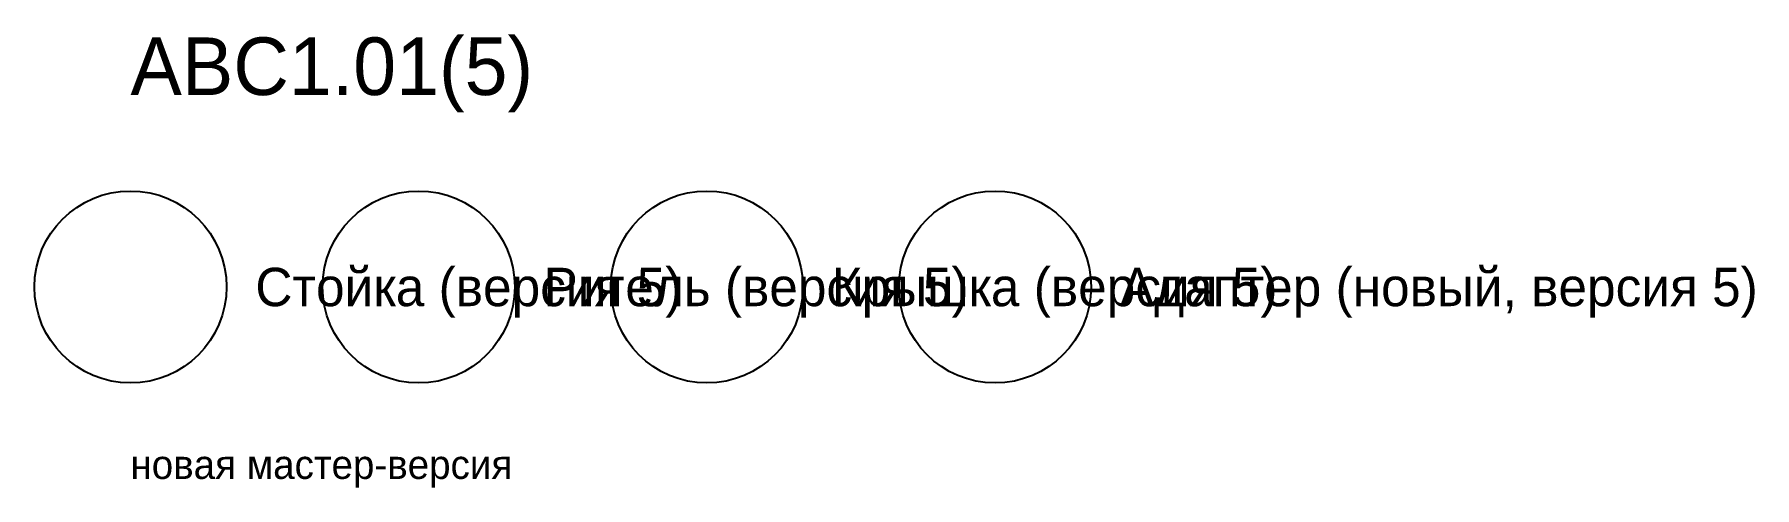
# Model space of a CAD drawing. Header units: millimetres. Extents: x -100 to 1691, y -209 to 263.
import ezdxf

# ---------------------------------------------------------------- set-up
doc = ezdxf.new("R2010")
doc.units = ezdxf.units.MM

# ---------------------------------------------------------------- blocks, each defined once
blk = doc.blocks.new('Стойка')
blk.add_circle((0, 0), 100)
blk.add_text('Стойка (версия 5)', height=40).set_placement((130, -20))
blk = doc.blocks.new('Ригель')
blk.add_circle((0, 0), 100)
blk.add_text('Ригель (версия 5)', height=40).set_placement((130, -20))
blk = doc.blocks.new('Крышка')
blk.add_circle((0, 0), 100)
blk.add_text('Крышка (версия 5)', height=40).set_placement((130, -20))
blk = doc.blocks.new('Адаптер')
blk.add_circle((0, 0), 100)
blk.add_text('Адаптер (новый, версия 5)', height=40).set_placement((130, -20))
blk = doc.blocks.new('ABC1.01(5)')
for name, p in [('Стойка', (0, 0)), ('Ригель', (300, 0)), ('Крышка', (600, 0)), ('Адаптер', (900, 0))]:
    blk.add_blockref(name, p)
for s, height, p in [('ABC1.01(5)', 60, (0, 200)), ('новая мастер-версия', 30, (0, -200))]:
    blk.add_text(s, height=height).set_placement(p)

msp = doc.modelspace()

# ---------------------------------------------------------------- block references
msp.add_blockref('ABC1.01(5)', (0, 0))

doc.saveas('drawing.dxf')
